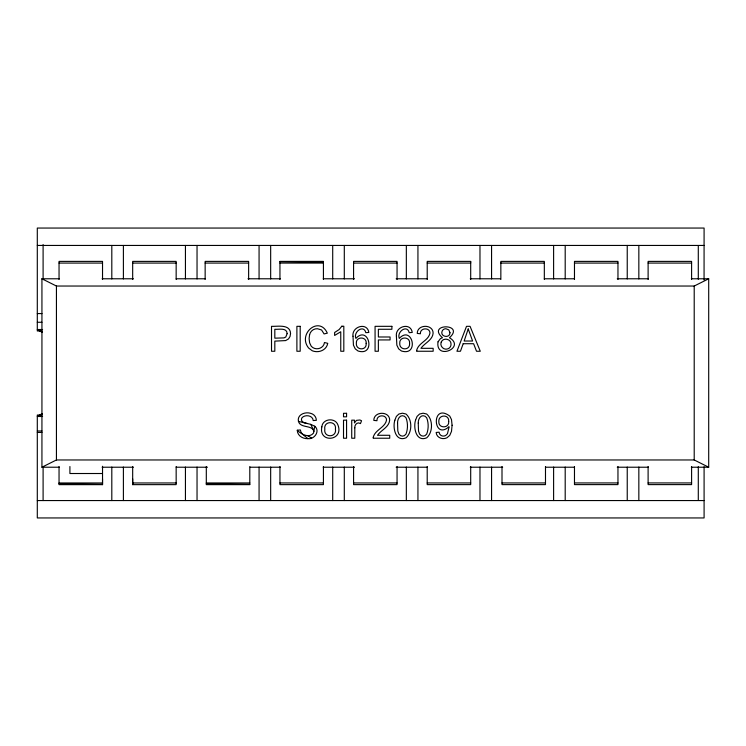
<?xml version="1.0" encoding="UTF-8"?>
<svg xmlns="http://www.w3.org/2000/svg" width="746" height="746" viewBox="0 0 746 746"><rect width="100%" height="100%" fill="white"/><g stroke="black" fill="none" stroke-linecap="round" stroke-linejoin="round"><path stroke-width="1.12" d="M314.747 426.236C320.454 430.899 314.467 439.655 307.893 438.648L302.438 434.097L301.039 432.372L300.377 429.948L297.262 430.218C301.104 434.256 309.096 438.555 313.534 433.09L314.747 426.236L310.728 424.362L298.437 421.378C296.88 414.552 305.384 411.466 310.784 413.377A7.273 7.273 0 0 1 316.36 420.324L313.199 420.558C312.872 415.102 304.545 414.216 301.738 418.086C300.041 421.658 304.694 423.187 307.343 423.514M41.944 414.086L37.953 416.482L42.578 416.482M37.3 416.482L42.065 413.666M59.307 278.78L41.935 278.78L41.935 467.22L56.435 459.965L694.209 459.965L708.7 467.22L708.7 278.78L691.337 278.78M43.529 279.573L41.944 278.78L56.435 286.035L694.209 286.035L708.7 278.78M37.3 245.443L704.065 245.443M279.946 261.715L323.428 262.228M59.046 263.068L102.528 263.068M132.676 263.068L176.159 263.068M205.15 263.068L248.632 263.068M279.946 263.068L323.428 263.068M353.576 263.068L397.058 263.068M427.216 263.068L470.698 263.068M500.846 263.068L544.328 263.068M574.476 263.068L617.958 263.068M648.115 263.068L691.598 263.068M102.127 278.78L133.385 278.78M176.215 278.78L205.159 278.78M247.98 278.78L280.403 278.78M323.223 278.78L354.481 278.78M396.154 278.78L427.411 278.78M470.241 278.78L500.333 278.78M544.319 278.78L574.42 278.78M617.25 278.78L648.507 278.78M37.3 313.572L41.953 313.572M37.3 322.272L41.944 322.272M42.578 329.518L37.953 329.518L41.953 331.914M41.953 330.963L37.3 330.963L37.3 228.052L704.093 228.052L704.065 279.946M41.953 415.037L37.3 415.037L37.3 517.948L704.093 517.948L704.093 466.726M37.3 430.983L41.944 430.983M37.3 432.428L41.953 432.428M41.935 467.22L59.307 467.22M102.127 467.22L133.385 467.22M176.215 467.22L207.472 467.22M250.302 467.22L280.403 467.22M323.223 467.22L354.481 467.22M396.154 467.22L427.411 467.22M470.241 467.22L502.655 467.22M545.475 467.22L574.42 467.22M617.25 467.22L648.507 467.22M691.337 467.22L708.7 467.22M102.528 473.514L69.91 473.514L69.91 466.53M59.046 482.97L102.528 482.97M132.676 482.97L176.159 482.96M206.306 482.96L249.798 482.96M279.946 482.96L323.428 482.951M353.576 482.951L397.058 482.951M427.216 482.951L470.698 482.942M502.002 482.942L545.485 482.942M574.476 482.942L617.958 482.932M648.115 482.932L691.598 482.932M59.046 483.818L102.528 484.322M206.306 483.809L249.798 484.313M102.528 478.848L102.528 484.648L59.046 484.648L59.046 466.539M132.676 466.53L132.676 484.648L176.168 484.639L176.159 466.53M545.485 466.502L545.485 484.62L502.002 484.62L502.002 466.511M37.3 500.557L704.065 500.557M307.893 438.648C302.811 438.946 297.374 435.739 297.262 430.218M37.3 329.518L42.121 332.306M307.744 435.692L311.595 438.098M313.926 431.458C312.154 424.483 300.507 428.67 298.437 421.378M310.728 424.362L313.245 429.407M698.293 245.518L698.293 279.274M698.293 466.726L698.293 500.482M694.209 286.035L694.209 459.965M691.598 279.508L691.598 261.389L648.115 261.389L648.115 279.508M691.598 466.492L691.598 484.611L648.115 484.611L648.106 466.502M638.837 245.443L638.837 278.929M638.837 467.071L638.837 500.557M627.237 245.443L627.237 278.929M627.237 467.071L627.237 500.557M617.968 279.508L617.958 261.389L574.476 261.389L574.476 279.508M617.958 466.502L617.958 484.611L574.476 484.62L574.476 466.502M565.198 245.443L565.198 278.929M565.198 467.071L565.198 500.557M553.607 245.443L553.607 278.929M553.607 467.071L553.607 500.557M544.328 279.508L544.328 261.389L500.846 261.389L500.846 279.508M491.567 245.443L491.567 278.929M491.567 467.071L491.567 500.557M479.976 245.443L479.976 278.929M479.976 467.071L479.976 500.557M470.698 261.715L470.698 262.228M470.698 279.508L470.698 261.389L427.216 261.389L427.216 279.508M470.698 466.511L470.698 484.62L427.216 484.63L427.206 466.511M417.937 245.443L417.937 278.929M417.937 467.071L417.937 500.557M406.337 245.443L406.337 278.929M406.337 467.071L406.337 500.557M397.058 279.508L397.058 261.389L353.576 261.389L353.576 279.508M397.058 466.511L397.058 484.63L353.576 484.63L353.576 466.52M344.298 245.443L344.298 278.929M344.298 467.071L344.298 500.557M332.707 245.443L332.707 278.929M332.707 467.071L332.707 500.557M323.428 279.508L323.428 261.389L279.946 261.389L279.946 279.508M323.428 466.52L323.428 484.63L279.946 484.639L279.946 466.52M270.667 245.443L270.667 278.929M270.667 467.071L270.667 500.557M259.067 245.443L259.067 278.929M259.067 467.071L259.067 500.557M249.798 466.52L249.798 484.639L206.306 484.639L206.306 466.53M248.632 279.508L248.632 261.389L205.15 261.389L205.15 279.508M197.037 245.443L197.037 278.929M197.037 467.071L197.037 500.557M185.437 245.443L185.437 278.929M185.437 467.071L185.437 500.557M176.159 279.508L176.159 261.389L132.676 261.389L132.676 279.508M132.676 478.848L132.685 484.648M123.398 245.443L123.398 278.929M123.398 467.071L123.398 500.557M111.807 245.443L111.807 278.929M111.807 467.071L111.807 500.557M102.528 279.508L102.528 261.389L59.046 261.389L59.046 279.508M102.528 466.269L102.528 484.648M56.435 286.035L56.435 459.965M43.1 244.576L43.1 279.368M43.1 466.931L43.1 500.557M373.252 437.678L373.242 438.228L389.72 438.228L389.72 435.282L377.495 435.282C381.187 429.948 389.086 427.262 389.682 420.119C389.636 410.832 373.755 411.139 373.821 420.408L376.963 420.725C376.32 414.692 386.493 414.011 386.54 420.045C385.188 427.299 376.161 429.426 373.597 436.102A5.39 5.39 0 0 0 373.252 437.678M416.688 350.713L416.678 351.254L433.156 351.254L433.156 348.317L420.93 348.317C424.623 342.983 432.521 340.297 433.118 333.145C433.072 323.867 417.191 324.174 417.256 333.434L420.399 333.76C419.756 327.727 429.929 327.046 429.976 333.08C428.624 340.335 419.597 342.451 417.033 349.128A5.39 5.39 0 0 0 416.688 350.713M354.807 427.822L354.779 438.228L351.72 438.228L351.72 420.166L354.471 420.166L354.471 422.907L356.42 420.371L359.945 420.007L361.53 420.744L360.477 423.588C357.548 421.49 354.406 424.698 354.807 427.822M397.562 423.103L397.823 431.048L398.905 434.107L400.509 435.627L402.448 436.14L404.388 435.627L405.992 434.097C407.969 428.959 407.969 422.889 405.992 417.751L404.379 416.24C399.968 414.002 397.282 419.439 397.562 423.103M418.254 423.103L418.515 431.048L419.588 434.107L421.192 435.627L423.131 436.14L425.071 435.627L426.684 434.097C428.661 428.959 428.661 422.889 426.684 417.751L425.071 416.24C420.66 414.002 417.974 419.439 418.254 423.103M353.007 336.222L353.436 345.146L355.255 348.867L358.015 350.984C376.236 356.691 368.813 324.566 355.879 338.404C353.138 331.746 363.796 324.184 365.81 332.669L368.85 332.436C367.219 321.778 351.534 326.552 353.007 336.222M396.406 336.222L396.844 345.146L398.653 348.867L401.423 350.984C419.644 356.691 412.221 324.566 399.287 338.404C396.546 331.746 407.204 324.184 409.218 332.669L412.258 332.436C410.626 321.778 394.942 326.552 396.406 336.222M321.843 426.852C318.374 443.581 344.092 440.97 337.994 425.108C335.448 417.247 322.459 418.497 321.843 426.852M394.83 420.268C392.499 427.579 395.408 442.359 406.02 437.827C412.389 432.214 412.426 419.56 405.964 414.002L402.448 413.2L398.886 414.021L396.359 416.427L394.83 420.268M415.522 420.268C413.191 427.579 416.091 442.359 426.712 437.827C433.081 432.214 433.118 419.56 426.656 414.002L423.131 413.2L419.578 414.021L417.051 416.427L415.522 420.268M452.085 425.248L451.507 431.328L449.763 435.356L446.891 437.818C442.537 439.972 436.503 437.688 436.158 432.466L439.096 432.186C439.291 435.478 442.947 437.1 445.698 435.487L447.441 433.762L449.045 427.104A13.055 13.055 0 0 0 449.036 426.684C432.885 441.138 431.085 402.103 449.754 416.091L451.498 419.588L452.085 425.248M309.553 334.973L309.114 338.591L309.637 342.908L311.231 346.219C315.222 350.89 323.717 348.858 324.454 342.517L327.755 343.346C326.422 350.368 318.458 353.324 312.229 350.76L308.648 348.037C297.141 333.994 319.251 315.148 327.326 333.164L324.081 333.928L321.563 329.965L317.414 328.725A7.544 7.544 0 0 0 309.562 334.973M335.439 429.099C336.996 437.874 323.363 438.005 324.808 429.202C323.344 420.558 336.782 420.446 335.439 429.099M438.033 341.817C435.16 360.822 466.157 347.561 449.456 337.742C465.588 323.177 426.115 323.232 442.462 337.742L440.448 338.6L438.033 341.817M366.165 343.346C367.004 350.881 355.581 350.508 356.355 343.179C355.805 336.232 366.985 336.343 366.165 343.346M409.573 343.346C410.403 350.881 398.989 350.508 399.763 343.179C399.213 336.232 410.393 336.343 409.573 343.346M448.691 421.462C449.568 428.484 438.322 428.68 438.844 421.714C438.023 414.45 449.456 413.974 448.691 421.462M290.548 333.537L290.045 336.474L288.525 338.917L285.681 340.577L274.817 341.127L274.817 351.254L271.516 351.254L271.516 326.328C277.559 326.627 290.231 323.811 290.548 333.537M287.145 333.639L285.802 336.987L283.993 337.882L274.817 338.18L274.817 329.275C278.603 329.676 286.93 327.308 287.145 333.639M441.222 342.097C439.506 346.191 443.889 350.527 447.973 348.811A4.83 4.83 0 0 0 451.022 344.167C451.302 338.843 443.124 337.173 441.222 342.097M449.978 332.725C449.95 338.777 439.739 336.782 442.145 331.103A4 4 0 0 1 445.921 328.744L448.812 329.891L449.978 332.725M468.218 328.949L464.143 341.025L472.591 341.025L468.218 328.949M463.191 343.71L460.45 351.254L456.944 351.254L466.52 326.328L470.073 326.328L480.275 351.254L476.517 351.254L473.607 343.71L463.191 343.71M341.836 326.226L339.122 329.564L334.628 332.483L334.628 335.448L340.754 331.756L340.754 351.254L343.813 351.254L343.813 326.226L341.836 326.226M300.19 326.328L296.889 326.328L296.889 351.254L300.19 351.254L300.19 326.328M391.892 326.328L375.07 326.328L375.07 351.254L378.371 351.254L378.371 339.934L390.074 339.934L390.074 336.987L378.371 336.987L378.371 329.275L391.892 329.275L391.892 326.328M346.573 413.303L343.514 413.303L343.514 416.818L346.573 416.818L346.573 413.303M346.573 420.166L343.514 420.166L343.514 438.228L346.573 438.228L346.573 420.166"/></g></svg>
